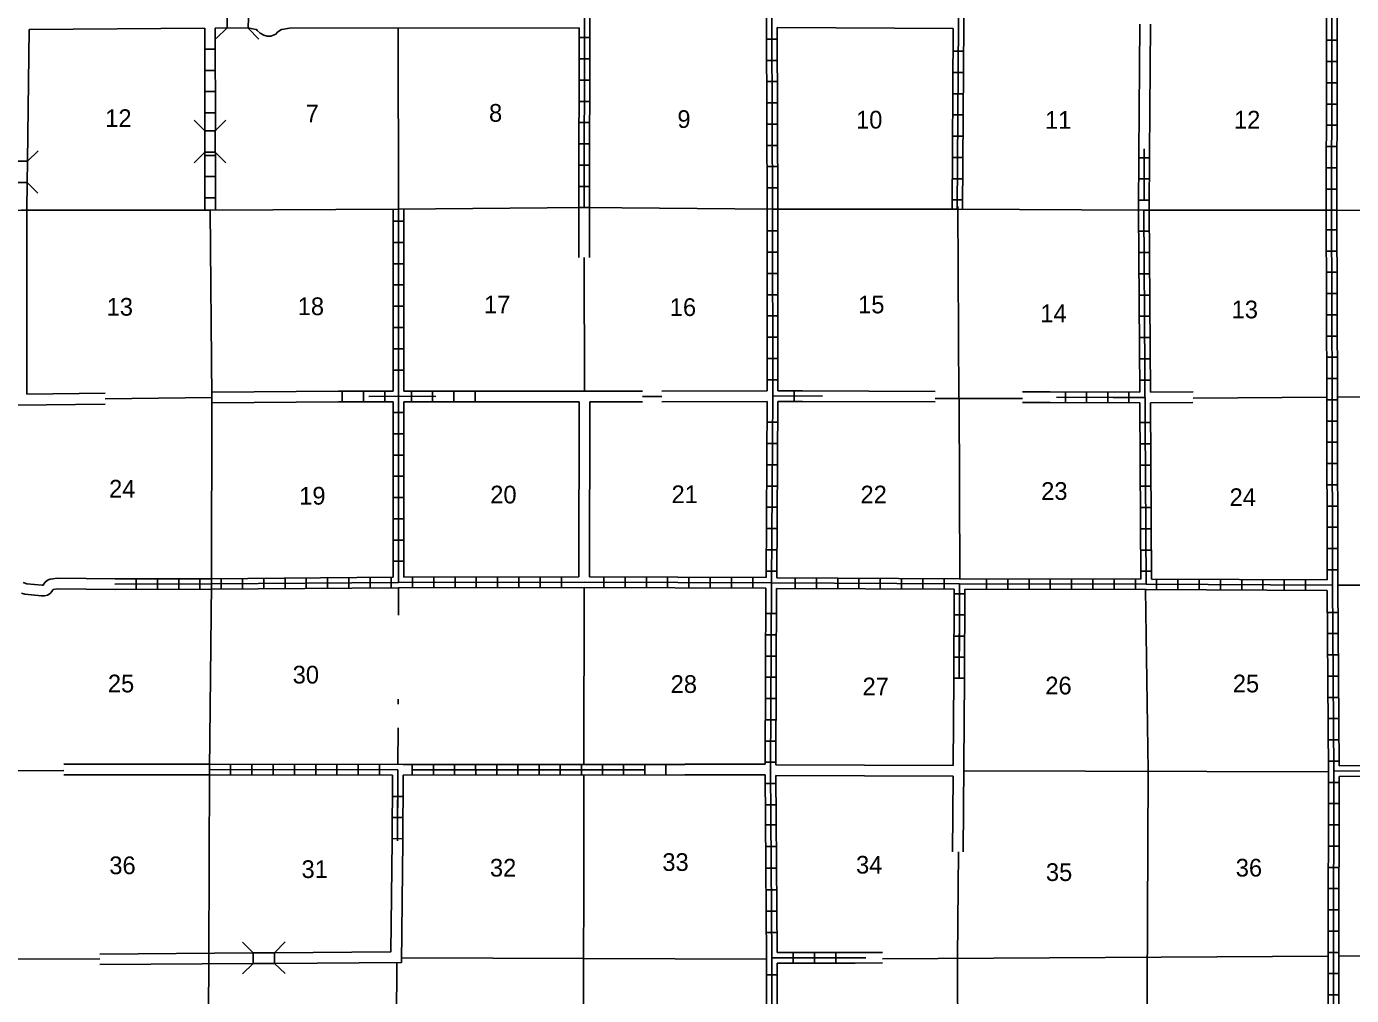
# Model space of a CAD drawing. Extents: x 1341701 to 1901259, y 16166019 to 16658355.
# Drawn here: x 1645454 to 1682849, y 16341421 to 16368777 of the extents above; entities that cross this region are included whole.
import ezdxf

# ---------------------------------------------------------------- set-up
doc = ezdxf.new("R2010")
doc.units = 0
for name, color, linetype in [('L10', 7, 'Continuous'), ('L11', 7, 'Continuous'), ('L13', 7, 'Continuous'), ('L14', 7, 'Continuous'), ('L18', 7, 'Continuous'), ('L4', 7, 'Continuous'), ('L8', 7, 'Continuous'), ('L9', 7, 'Continuous')]:
    doc.layers.add(name, color=color, linetype=linetype)

msp = doc.modelspace()

# ---------------------------------------------------------------- linework, layer by layer
at = {"layer": 'L10'}
for points in [[(1646321, 16353200), (1646193, 16353181), (1646126, 16353172), (1646051, 16353142), (1645973, 16353079), (1645928, 16353007), (1645896, 16353007), (1645468, 16353047), (1645362, 16353082)], [(1646321, 16352901), (1646216, 16352881), (1646204, 16352880), (1646201, 16352877), (1646168, 16352825), (1646122, 16352771), (1646043, 16352725), (1645961, 16352706), (1645880, 16352707), (1645407, 16352752), (1645314, 16352782)]]:
    msp.add_lwpolyline(points, dxfattribs=at)
at = {"layer": 'L11'}
for points in [[(1676851, 16365172), (1676876, 16368846)], [(1677151, 16365173), (1677176, 16368846)], [(1645483, 16364979), (1645525, 16368696)], [(1645525, 16368696), (1650483, 16368729)], [(1650783, 16368729), (1651113, 16368737)], [(1651714, 16368729), (1651744, 16368729)], [(1651744, 16368729), (1651927, 16368696), (1651948, 16368689), (1651966, 16368668), (1652051, 16368589), (1652150, 16368531), (1652244, 16368508), (1652354, 16368508), (1652489, 16368561), (1652541, 16368612), (1652632, 16368681), (1652648, 16368690), (1652663, 16368695), (1652876, 16368730)], [(1652876, 16368730), (1661049, 16368738)], [(1666641, 16368746), (1671606, 16368721)], [(1645467, 16363588), (1645475, 16364371)], [(1645467, 16358396), (1645467, 16363588)], [(1661041, 16363662), (1661043, 16362259)], [(1661341, 16363663), (1661343, 16362258)], [(1645467, 16358396), (1647672, 16358421)], [(1650683, 16358454), (1654260, 16358479)], [(1658224, 16358480), (1662839, 16358485)], [(1663382, 16358485), (1666358, 16358488)], [(1667357, 16358490), (1671096, 16358477)], [(1673562, 16358465), (1674340, 16358462)], [(1677173, 16358454), (1678376, 16358462)], [(1640167, 16358029), (1647672, 16358111)], [(1650683, 16358154), (1654259, 16358179)], [(1658223, 16358180), (1661049, 16358183)], [(1661049, 16358183), (1661041, 16353237)], [(1661349, 16358183), (1661341, 16353237)], [(1661349, 16358183), (1662839, 16358185)], [(1663382, 16358185), (1666358, 16358188)], [(1667358, 16358190), (1671097, 16358177)], [(1673563, 16358166), (1674340, 16358162)], [(1677175, 16358154), (1678375, 16358162)], [(1646321, 16353200), (1647959, 16353182)], [(1646321, 16352901), (1647959, 16352883)], [(1671607, 16347916), (1671626, 16350375)], [(1671889, 16345480), (1671926, 16350376)], [(1646511, 16347948), (1650616, 16347954)], [(1664030, 16347949), (1666299, 16347954)], [(1666600, 16347929), (1671607, 16347916)], [(1646512, 16347648), (1650616, 16347654)], [(1664030, 16347649), (1666299, 16347654)], [(1666601, 16347629), (1671605, 16347616)], [(1671589, 16345481), (1671605, 16347616)], [(1655771, 16345784), (1655741, 16342654), (1652441, 16342629)], [(1656072, 16345784), (1656041, 16342354), (1652466, 16342329)], [(1668842, 16342638), (1669609, 16342639)], [(1651841, 16342621), (1647524, 16342592)], [(1651850, 16342321), (1647524, 16342292)], [(1668842, 16342338), (1669609, 16342339)]]:
    msp.add_lwpolyline(points, dxfattribs=at)
at = {"layer": 'L13'}
for p, q in [((1662839, 16358335), (1663382, 16358335)), ((1647672, 16358261), (1650681, 16358304))]:
    msp.add_line(p, q, dxfattribs=at)
for points in [[(1655941, 16368733), (1655950, 16363621)], [(1671767, 16358279), (1671741, 16363696)], [(1661193, 16362258), (1661199, 16358479)], [(1682457, 16358315), (1684742, 16358330)], [(1671097, 16358279), (1673563, 16358279)], [(1671799, 16353188), (1671774, 16358279)], [(1678376, 16358287), (1682157, 16358313)], [(1655950, 16352929), (1655950, 16352154)], [(1661191, 16352938), (1661183, 16347944)], [(1677107, 16347763), (1677032, 16352879)], [(1682465, 16353004), (1687232, 16353004)], [(1655941, 16349788), (1655941, 16349646)], [(1655941, 16348979), (1655933, 16347938)], [(1640242, 16347763), (1646512, 16347773)], [(1661183, 16347644), (1661174, 16339038)], [(1671906, 16347765), (1682199, 16347738)], [(1677066, 16337387), (1677107, 16347763)], [(1671732, 16342471), (1671756, 16345481)], [(1640250, 16342438), (1647524, 16342455)], [(1655875, 16337354), (1655908, 16342354)], [(1656041, 16342488), (1666341, 16342446)], [(1669609, 16342459), (1682190, 16342529)], [(1671732, 16342471), (1671749, 16337362)], [(1682490, 16342529), (1687265, 16342554)]]:
    msp.add_lwpolyline(points, dxfattribs=at)
at = {"layer": 'L18'}
for p, q in [((1651116, 16369038), (1651113, 16368738)), ((1651717, 16369032), (1651714, 16368732)), ((1651113, 16368738), (1650810, 16368440)), ((1651113, 16368738), (1651714, 16368732)), ((1651714, 16368732), (1652011, 16368421)), ((1650483, 16365829), (1650183, 16366129)), ((1650783, 16365829), (1650483, 16365829)), ((1650483, 16365829), (1650483, 16365229)), ((1650783, 16365829), (1651083, 16366129)), ((1650783, 16365829), (1650783, 16365229)), ((1645483, 16364971), (1645783, 16365271)), ((1650483, 16365229), (1650183, 16364929)), ((1650783, 16365229), (1650483, 16365229)), ((1650783, 16365229), (1651083, 16364929)), ((1645183, 16364971), (1645483, 16364971)), ((1645475, 16364371), (1645483, 16364971)), ((1645175, 16364371), (1645475, 16364371)), ((1645475, 16364371), (1645775, 16364071)), ((1651850, 16342629), (1651550, 16342929)), ((1651850, 16342629), (1651850, 16342329)), ((1651850, 16342629), (1652450, 16342629)), ((1652450, 16342629), (1652750, 16342938)), ((1652450, 16342629), (1652450, 16342329)), ((1651850, 16342329), (1651550, 16342029)), ((1651850, 16342329), (1652450, 16342329)), ((1652450, 16342329), (1652750, 16342038))]:
    msp.add_line(p, q, dxfattribs=at)
at = {"layer": 'L4'}
for points in [[(1634784, 16363529), (1645317, 16363588), (1650641, 16363596), (1655950, 16363621), (1661191, 16363663), (1666508, 16363621)], [(1650683, 16358304), (1650641, 16363596)], [(1666508, 16363621), (1671724, 16363621), (1676991, 16363596), (1682282, 16363588), (1686489, 16363574)], [(1650575, 16337487), (1650600, 16342496), (1650616, 16347804), (1650675, 16353038), (1650683, 16358304)]]:
    msp.add_lwpolyline(points, dxfattribs=at)
at = {"layer": 'L8'}
for p, q in [((1661349, 16368463), (1661049, 16368463)), ((1650483, 16368138), (1650783, 16368138)), ((1666641, 16368421), (1666341, 16368421)), ((1671599, 16368079), (1671899, 16368079)), ((1682449, 16368388), (1682149, 16368388)), ((1661349, 16367863), (1661049, 16367863)), ((1666641, 16367821), (1666341, 16367821)), ((1682440, 16367788), (1682140, 16367788)), ((1650483, 16367538), (1650783, 16367538)), ((1671599, 16367479), (1671899, 16367479)), ((1650483, 16366938), (1650783, 16366938)), ((1661349, 16367263), (1661049, 16367263)), ((1666649, 16367221), (1666349, 16367221)), ((1682440, 16367188), (1682140, 16367188)), ((1661349, 16366663), (1661049, 16366663)), ((1666649, 16366621), (1666349, 16366621)), ((1671591, 16366879), (1671891, 16366879)), ((1682440, 16366588), (1682140, 16366588)), ((1650483, 16366338), (1650783, 16366338)), ((1671591, 16366279), (1671891, 16366279)), ((1661341, 16366063), (1661041, 16366063)), ((1666649, 16366021), (1666349, 16366021)), ((1682440, 16365988), (1682140, 16365988)), ((1661341, 16365463), (1661041, 16365463)), ((1671591, 16365679), (1671891, 16365679)), ((1650491, 16365138), (1650791, 16365138)), ((1666649, 16365421), (1666349, 16365421)), ((1671582, 16365079), (1671882, 16365079)), ((1676841, 16363596), (1676851, 16365172)), ((1676852, 16365072), (1677150, 16365070)), ((1676993, 16363877), (1677002, 16365322)), ((1677151, 16365173), (1677141, 16363596)), ((1682440, 16365388), (1682140, 16365388)), ((1661341, 16364863), (1661041, 16364863)), ((1666658, 16364821), (1666358, 16364821)), ((1682432, 16364788), (1682132, 16364788)), ((1650491, 16364538), (1650791, 16364538)), ((1671582, 16364479), (1671882, 16364479)), ((1676847, 16364475), (1677146, 16364473)), ((1650491, 16363938), (1650791, 16363938)), ((1661341, 16364263), (1661041, 16364263)), ((1666658, 16364221), (1666358, 16364221)), ((1682432, 16364188), (1682132, 16364188)), ((1661341, 16363663), (1661041, 16363663)), ((1671574, 16363879), (1671874, 16363879)), ((1676843, 16363878), (1677142, 16363876)), ((1682432, 16363588), (1682132, 16363588)), ((1656100, 16363279), (1655800, 16363279)), ((1666658, 16363004), (1666358, 16363004)), ((1676841, 16362996), (1677141, 16362996)), ((1682432, 16363038), (1682132, 16363038)), ((1656100, 16362679), (1655800, 16362679)), ((1656100, 16362079), (1655800, 16362079)), ((1666658, 16362404), (1666358, 16362404)), ((1676849, 16362396), (1677149, 16362396)), ((1682440, 16362438), (1682140, 16362438)), ((1666658, 16361804), (1666358, 16361804)), ((1676849, 16361796), (1677149, 16361796)), ((1682440, 16361838), (1682140, 16361838)), ((1656100, 16361479), (1655800, 16361479)), ((1666658, 16361204), (1666358, 16361204)), ((1676857, 16361196), (1677157, 16361196)), ((1682440, 16361238), (1682140, 16361238)), ((1656100, 16360879), (1655800, 16360879)), ((1666666, 16360604), (1666366, 16360604)), ((1676857, 16360596), (1677157, 16360596)), ((1682449, 16360638), (1682149, 16360638)), ((1656100, 16360279), (1655800, 16360279)), ((1666666, 16360004), (1666366, 16360004)), ((1676866, 16359996), (1677166, 16359996)), ((1682449, 16360038), (1682149, 16360038)), ((1656100, 16359679), (1655800, 16359679)), ((1656100, 16359079), (1655800, 16359079)), ((1666666, 16359404), (1666366, 16359404)), ((1676866, 16359396), (1677166, 16359396)), ((1682449, 16359438), (1682149, 16359438)), ((1666666, 16358804), (1666366, 16358804)), ((1676874, 16358796), (1677174, 16358796)), ((1682457, 16358838), (1682157, 16358838)), ((1654366, 16358179), (1654366, 16358479)), ((1654966, 16358179), (1654966, 16358479)), ((1655566, 16358179), (1655566, 16358479)), ((1656316, 16358188), (1656316, 16358488)), ((1656916, 16358179), (1656916, 16358479)), ((1657516, 16358179), (1657516, 16358479)), ((1658116, 16358179), (1658116, 16358479)), ((1667116, 16358196), (1667116, 16358496)), ((1674340, 16358462), (1676875, 16358454)), ((1674775, 16358161), (1674776, 16358460)), ((1675372, 16358160), (1675372, 16358458)), ((1675968, 16358158), (1675969, 16358456)), ((1676565, 16358156), (1676566, 16358454)), ((1674340, 16358162), (1676874, 16358154)), ((1676565, 16358305), (1674522, 16358311)), ((1682457, 16358238), (1682157, 16358238)), ((1656100, 16357879), (1655800, 16357879)), ((1666658, 16357604), (1666358, 16357604)), ((1676882, 16357596), (1677182, 16357596)), ((1682457, 16357638), (1682157, 16357638)), ((1656100, 16357279), (1655800, 16357279)), ((1666658, 16357004), (1666358, 16357004)), ((1676882, 16356996), (1677182, 16356996)), ((1682457, 16357038), (1682157, 16357038)), ((1656100, 16356679), (1655800, 16356679)), ((1666658, 16356404), (1666358, 16356404)), ((1676882, 16356396), (1677182, 16356396)), ((1682457, 16356438), (1682157, 16356438)), ((1656100, 16356079), (1655800, 16356079)), ((1666649, 16355804), (1666349, 16355804)), ((1676891, 16355796), (1677191, 16355796)), ((1682457, 16355838), (1682157, 16355838)), ((1656100, 16355479), (1655800, 16355479)), ((1666649, 16355204), (1666349, 16355204)), ((1676891, 16355196), (1677191, 16355196)), ((1682465, 16355238), (1682165, 16355238)), ((1656100, 16354879), (1655800, 16354879)), ((1666641, 16354604), (1666341, 16354604)), ((1676899, 16354596), (1677199, 16354596)), ((1682465, 16354638), (1682165, 16354638)), ((1656100, 16354279), (1655800, 16354279)), ((1666641, 16354004), (1666341, 16354004)), ((1676899, 16353996), (1677199, 16353996)), ((1682465, 16354038), (1682165, 16354038)), ((1656100, 16353679), (1655800, 16353679)), ((1648550, 16352879), (1648550, 16353179)), ((1649150, 16352879), (1649150, 16353179)), ((1649750, 16352888), (1649750, 16353188)), ((1650350, 16352888), (1650350, 16353188)), ((1650950, 16352888), (1650950, 16353188)), ((1651550, 16352896), (1651550, 16353196)), ((1652150, 16352896), (1652150, 16353196)), ((1652750, 16352904), (1652750, 16353204)), ((1653350, 16352913), (1653350, 16353213)), ((1653950, 16352913), (1653950, 16353213)), ((1654550, 16352921), (1654550, 16353221)), ((1655150, 16352921), (1655150, 16353221)), ((1655750, 16352929), (1655750, 16353229)), ((1656350, 16352929), (1656350, 16353229)), ((1656950, 16352929), (1656950, 16353229)), ((1657549, 16352929), (1657549, 16353229)), ((1658149, 16352929), (1658149, 16353229)), ((1658749, 16352938), (1658749, 16353238)), ((1659349, 16352938), (1659349, 16353238)), ((1659949, 16352938), (1659949, 16353238)), ((1660549, 16352938), (1660549, 16353238)), ((1661749, 16352938), (1661749, 16353238)), ((1662349, 16352938), (1662349, 16353238)), ((1662949, 16352929), (1662949, 16353229)), ((1663549, 16352929), (1663549, 16353229)), ((1664149, 16352929), (1664149, 16353229)), ((1664749, 16352929), (1664749, 16353229)), ((1665349, 16352921), (1665349, 16353221)), ((1665949, 16352921), (1665949, 16353221)), ((1666633, 16353404), (1666333, 16353404)), ((1667149, 16352913), (1667149, 16353213)), ((1667749, 16352913), (1667749, 16353213)), ((1668349, 16352913), (1668349, 16353213)), ((1668949, 16352904), (1668949, 16353204)), ((1669549, 16352904), (1669549, 16353204)), ((1670149, 16352896), (1670149, 16353196)), ((1670749, 16352896), (1670749, 16353196)), ((1671349, 16352888), (1671349, 16353188)), ((1672549, 16352888), (1672549, 16353188)), ((1673149, 16352888), (1673149, 16353188)), ((1673749, 16352888), (1673749, 16353188)), ((1674349, 16352888), (1674349, 16353188)), ((1674949, 16352879), (1674949, 16353179)), ((1675549, 16352879), (1675549, 16353179)), ((1676149, 16352879), (1676149, 16353179)), ((1676749, 16352879), (1676749, 16353179)), ((1676907, 16353396), (1677207, 16353396)), ((1677349, 16352879), (1677349, 16353179)), ((1677949, 16352871), (1677949, 16353171)), ((1678549, 16352871), (1678549, 16353171)), ((1679149, 16352871), (1679149, 16353171)), ((1679749, 16352863), (1679749, 16353163)), ((1680349, 16352863), (1680349, 16353163)), ((1680949, 16352863), (1680949, 16353163)), ((1681549, 16352854), (1681549, 16353154)), ((1682465, 16353438), (1682165, 16353438)), ((1671931, 16352762), (1671633, 16352763)), ((1671782, 16352888), (1671776, 16350376)), ((1666624, 16352204), (1666324, 16352204)), ((1671930, 16352165), (1671632, 16352166)), ((1682474, 16352238), (1682174, 16352238)), ((1666624, 16351604), (1666324, 16351604)), ((1682474, 16351638), (1682174, 16351638)), ((1671928, 16351569), (1671630, 16351569)), ((1666616, 16351004), (1666316, 16351004)), ((1671927, 16350972), (1671629, 16350973)), ((1682474, 16351038), (1682174, 16351038)), ((1666616, 16350404), (1666316, 16350404)), ((1671926, 16350376), (1671627, 16350376)), ((1682482, 16350438), (1682182, 16350438)), ((1666616, 16349804), (1666316, 16349804)), ((1682482, 16349838), (1682182, 16349838)), ((1666608, 16349204), (1666308, 16349204)), ((1682490, 16349238), (1682190, 16349238)), ((1666608, 16348604), (1666308, 16348604)), ((1682490, 16348638), (1682190, 16348638)), ((1650616, 16347654), (1650616, 16347954)), ((1651216, 16347654), (1651216, 16347954)), ((1651816, 16347654), (1651816, 16347954)), ((1652416, 16347646), (1652416, 16347946)), ((1653016, 16347646), (1653016, 16347946)), ((1653616, 16347646), (1653616, 16347946)), ((1654216, 16347646), (1654216, 16347946)), ((1654816, 16347638), (1654816, 16347938)), ((1655416, 16347638), (1655416, 16347938)), ((1656083, 16347938), (1664030, 16347947)), ((1656341, 16347937), (1656341, 16347639)), ((1656937, 16347938), (1656938, 16347639)), ((1657534, 16347938), (1657534, 16347640)), ((1658130, 16347939), (1658131, 16347641)), ((1658727, 16347940), (1658727, 16347642)), ((1659324, 16347941), (1659324, 16347642)), ((1659920, 16347941), (1659921, 16347643)), ((1660517, 16347942), (1660517, 16347644)), ((1661113, 16347943), (1661114, 16347645)), ((1661710, 16347944), (1661710, 16347645)), ((1662306, 16347948), (1662307, 16347650)), ((1662903, 16347948), (1662903, 16347650)), ((1663499, 16347949), (1663500, 16347651)), ((1666599, 16348004), (1666299, 16348004)), ((1682499, 16348038), (1682199, 16348038)), ((1655933, 16347638), (1655923, 16345785)), ((1656083, 16347638), (1664030, 16347647)), ((1656341, 16347788), (1662866, 16347796)), ((1666599, 16347404), (1666299, 16347404)), ((1682499, 16347438), (1682199, 16347438)), ((1655780, 16347043), (1656079, 16347041)), ((1666608, 16346804), (1666308, 16346804)), ((1682499, 16346838), (1682199, 16346838)), ((1655777, 16346446), (1656076, 16346444)), ((1666624, 16346240), (1666324, 16346240)), ((1682499, 16346238), (1682199, 16346238)), ((1655774, 16345849), (1656072, 16345848)), ((1666624, 16345628), (1666324, 16345628)), ((1682499, 16345638), (1682199, 16345638)), ((1666624, 16345016), (1666324, 16345016)), ((1682490, 16345038), (1682190, 16345038)), ((1666624, 16344404), (1666324, 16344404)), ((1682490, 16344438), (1682190, 16344438)), ((1666633, 16343804), (1666333, 16343804)), ((1682490, 16343838), (1682190, 16343838)), ((1666633, 16343204), (1666333, 16343204)), ((1682490, 16343238), (1682190, 16343238)), ((1667091, 16342338), (1667091, 16342638)), ((1667691, 16342338), (1667691, 16342638)), ((1668291, 16342338), (1668291, 16342638)), ((1682490, 16342638), (1682190, 16342638)), ((1666641, 16342004), (1666341, 16342004)), ((1682490, 16342038), (1682190, 16342038)), ((1682490, 16341438), (1682190, 16341438))]:
    msp.add_line(p, q, dxfattribs=at)
for points in [[(1661233, 16405896), (1661249, 16400571), (1661233, 16395263), (1661233, 16389971), (1661233, 16384721), (1661258, 16379438), (1661233, 16374129), (1661199, 16368888), (1661191, 16363663)], [(1671866, 16405880), (1671807, 16395288), (1671866, 16389996), (1671816, 16384730), (1671807, 16379421), (1671774, 16374163), (1671757, 16368871), (1671724, 16363621)], [(1671957, 16380888), (1671957, 16379421), (1671924, 16374163), (1671907, 16368871), (1671874, 16363621)], [(1682324, 16379421), (1682282, 16363588)], [(1661374, 16373979), (1661349, 16368888), (1661341, 16363663)], [(1666358, 16363621), (1666333, 16371254)], [(1666508, 16363621), (1666483, 16371254)], [(1682149, 16371396), (1682132, 16363588)], [(1682449, 16371396), (1682432, 16363588)], [(1650483, 16368729), (1650491, 16365829)], [(1650783, 16368729), (1650791, 16365829)], [(1661049, 16368738), (1661041, 16363663)], [(1666658, 16363621), (1666641, 16368746)], [(1671606, 16368721), (1671574, 16363621)], [(1650491, 16365229), (1650491, 16363596)], [(1650791, 16365221), (1650791, 16363596)], [(1655800, 16363621), (1655800, 16358479)], [(1655950, 16363621), (1655950, 16353079)], [(1656100, 16363621), (1656100, 16358479)], [(1666358, 16363621), (1666358, 16358488)], [(1666508, 16363621), (1666516, 16358346), (1666483, 16353071), (1666449, 16347788), (1666491, 16342488), (1666483, 16337204)], [(1666658, 16363621), (1666658, 16358488)], [(1676841, 16363596), (1676874, 16358454)], [(1676991, 16363596), (1677057, 16353029)], [(1677141, 16363596), (1677173, 16358454)], [(1682132, 16363588), (1682157, 16358288), (1682165, 16353154)], [(1682282, 16363588), (1682307, 16358288), (1682315, 16353004), (1682349, 16347754), (1682332, 16337237)], [(1682432, 16363588), (1682458, 16358315)], [(1654260, 16358479), (1655800, 16358479)], [(1655116, 16358329), (1655958, 16358338), (1657008, 16358329)], [(1656100, 16358479), (1658224, 16358479)], [(1666516, 16358346), (1667916, 16358338)], [(1666658, 16358488), (1667357, 16358488)], [(1654259, 16358179), (1655800, 16358179)], [(1655800, 16358179), (1655800, 16353229)], [(1656100, 16358179), (1656100, 16353229)], [(1656100, 16358179), (1658223, 16358179)], [(1666358, 16358188), (1666333, 16353221)], [(1666658, 16358188), (1666633, 16353213)], [(1666658, 16358188), (1667358, 16358188)], [(1676124, 16358304), (1677032, 16358304)], [(1676874, 16358154), (1676907, 16353179)], [(1677175, 16358154), (1677207, 16353179)], [(1682457, 16358315), (1682465, 16353004), (1682499, 16347904)], [(1647959, 16353182), (1650675, 16353188), (1655800, 16353229)], [(1656100, 16353229), (1661041, 16353237)], [(1661341, 16353237), (1666333, 16353221)], [(1666633, 16353213), (1671782, 16353188), (1676907, 16353179)], [(1677207, 16353179), (1682165, 16353154)], [(1647950, 16353029), (1650675, 16353038), (1655950, 16353079), (1661191, 16353088), (1666483, 16353071), (1671782, 16353038), (1677057, 16353029), (1682315, 16353004)], [(1647959, 16352883), (1650675, 16352888), (1655950, 16352929), (1661191, 16352938), (1666324, 16352921)], [(1666324, 16352921), (1666299, 16347954)], [(1666624, 16352913), (1666600, 16347929)], [(1666624, 16352913), (1671632, 16352888)], [(1671632, 16352888), (1671626, 16350375)], [(1671782, 16353038), (1671782, 16351146)], [(1671932, 16352888), (1671926, 16350376)], [(1671932, 16352888), (1677057, 16352879), (1682165, 16352854)], [(1682165, 16352854), (1682199, 16347754), (1682182, 16337387)], [(1650616, 16347954), (1656083, 16347938)], [(1682499, 16347904), (1687232, 16347921)], [(1650616, 16347804), (1655933, 16347788), (1655925, 16346104)], [(1650616, 16347654), (1655783, 16347638), (1655773, 16345784)], [(1656083, 16347638), (1656073, 16345784)], [(1666299, 16347654), (1666309, 16346395)], [(1666601, 16347629), (1666610, 16346397)], [(1682349, 16347754), (1687382, 16347779)], [(1682499, 16347604), (1682482, 16337379)], [(1682499, 16347604), (1687232, 16347621)], [(1666309, 16346395), (1666341, 16342488), (1666333, 16337354)], [(1666610, 16346397), (1666641, 16342638)], [(1666641, 16342638), (1668842, 16342638)], [(1666491, 16342488), (1669141, 16342488)], [(1666641, 16342338), (1666633, 16337354)], [(1666641, 16342338), (1668842, 16342338)]]:
    msp.add_lwpolyline(points, dxfattribs=at)
at = {"layer": 'L9'}
msp.add_lwpolyline([(1662874, 16347788), (1661199, 16347804), (1660041, 16347779)], dxfattribs=at)

# ---------------------------------------------------------------- texts
at = {"layer": 'L14'}
for s, p in [('7', (1653333, 16366071)), ('12', (1647675, 16365938)), ('13', (1647716, 16360613)), ('18', (1653108, 16360629)), ('19', (1653150, 16355279)), ('25', (1647750, 16349979)), ('30', (1652966, 16350229)), ('36', (1647791, 16344846)), ('31', (1653216, 16344738))]:
    msp.add_text(s, height=500, dxfattribs=at).set_placement(p)
for s, p in [('8', (1658508, 16366088)), ('9', (1663824, 16365913)), ('10', (1668866, 16365896)), ('11', (1674199, 16365888)), ('12', (1679532, 16365896)), ('17', (1658366, 16360679)), ('16', (1663608, 16360604)), ('15', (1668924, 16360679)), ('13', (1679466, 16360538)), ('14', (1674066, 16360429)), ('24', (1647785, 16355478)), ('20', (1658541, 16355313)), ('21', (1663658, 16355321)), ('22', (1668991, 16355313)), ('23', (1674091, 16355413)), ('24', (1679407, 16355238)), ('25', (1679499, 16349979)), ('28', (1663633, 16349963)), ('27', (1669049, 16349896)), ('26', (1674207, 16349921)), ('32', (1658533, 16344779)), ('33', (1663399, 16344938)), ('34', (1668866, 16344863)), ('36', (1679582, 16344779)), ('35', (1674224, 16344654))]:
    msp.add_text(s, height=500, rotation=360, dxfattribs=at).set_placement(p)

doc.saveas('drawing.dxf')
